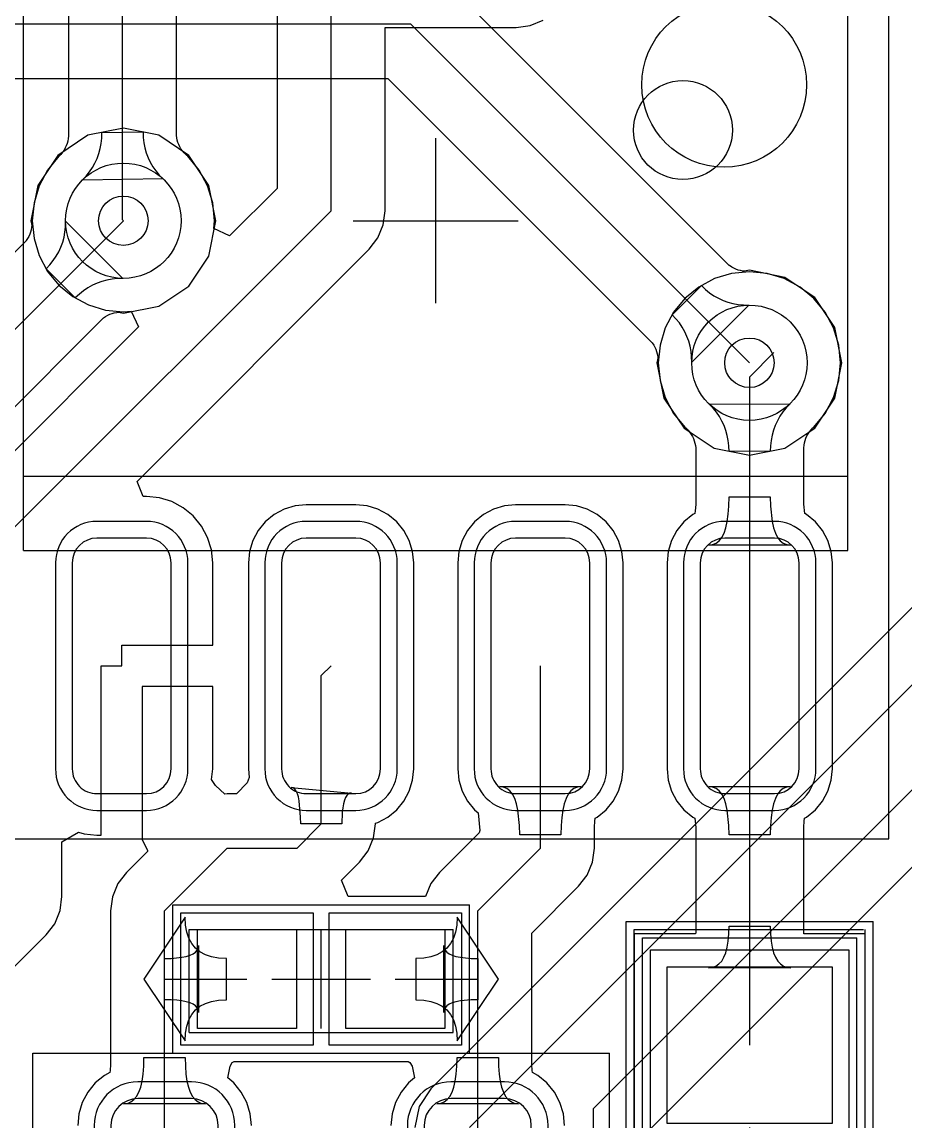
# Model space of a CAD drawing. Header units: millimetres. Extents: x 43 to 5455, y 55 to 5455.
# Drawn here: x 99.69 to 105.04, y 64.33 to 71.01 of the extents above; entities that cross this region are included whole.
import ezdxf

# ---------------------------------------------------------------- set-up
doc = ezdxf.new("R2010")
doc.units = ezdxf.units.MM
for name, color, linetype in [('BottomLayer', 5, 'Continuous'), ('Mechanical14', 56, 'Continuous'), ('Mechanical15', 56, 'Continuous'), ('TopLayer', 1, 'Continuous'), ('TopOverlay', 2, 'Continuous'), ('TopPaste', 8, 'Continuous'), ('TopSolder', 216, 'Continuous'), ('ViaHoleLayer', 16, 'Continuous')]:
    doc.layers.add(name, color=color, linetype=linetype)

# ---------------------------------------------------------------- blocks, each defined once
blk = doc.blocks.new('RESC1005X40N_4')
at = {"layer": 'Mechanical14'}
for p, q in [((-0.8, 0.325), (-0.8, -0.3)), ((0.8, 0.325), (-0.8, 0.325)), ((0.8, 0.325), (0.8, -0.3)), ((0.8, -0.3), (-0.8, -0.3))]:
    blk.add_line(p, q, dxfattribs=at)
at = {"layer": 'Mechanical15'}
for p, q in [((-0.9, 0.45), (-0.9, -0.45)), ((0.9, 0.45), (-0.9, 0.45)), ((0.9, 0.45), (0.9, -0.45)), ((0, 0.3), (0, -0.3)), ((0.3, 0), (-0.3, 0)), ((0.9, -0.45), (-0.9, -0.45))]:
    blk.add_line(p, q, dxfattribs=at)
at = {"layer": 'TopLayer'}
for p, q in [((-0.75, 0.3), (-0.15, 0.3)), ((-0.75, -0.3), (-0.75, 0.3)), ((-0.15, 0.3), (-0.15, -0.3)), ((0.15, 0.3), (0.75, 0.3)), ((0.15, -0.3), (0.15, 0.3)), ((0.75, 0.3), (0.75, -0.3)), ((-0.15, -0.3), (-0.75, -0.3)), ((0.75, -0.3), (0.15, -0.3))]:
    blk.add_line(p, q, dxfattribs=at)
at = {"layer": 'TopPaste'}
for p, q in [((-0.75, 0.3), (-0.15, 0.3)), ((-0.75, -0.3), (-0.75, 0.3)), ((-0.15, 0.3), (-0.15, -0.3)), ((0.15, 0.3), (0.75, 0.3)), ((0.15, -0.3), (0.15, 0.3)), ((0.75, 0.3), (0.75, -0.3)), ((-0.15, -0.3), (-0.75, -0.3)), ((0.75, -0.3), (0.15, -0.3))]:
    blk.add_line(p, q, dxfattribs=at)
at = {"layer": 'TopSolder'}
for p, q in [((-0.8516, 0.4016), (-0.0484, 0.4016)), ((-0.8516, -0.4016), (-0.8516, 0.4016)), ((-0.0484, 0.4016), (-0.0484, -0.4016)), ((0.0484, 0.4016), (0.8516, 0.4016)), ((0.0484, -0.4016), (0.0484, 0.4016)), ((0.8516, 0.4016), (0.8516, -0.4016)), ((-0.0484, -0.4016), (-0.8516, -0.4016)), ((0.8516, -0.4016), (0.0484, -0.4016))]:
    blk.add_line(p, q, dxfattribs=at)
blk = doc.blocks.new('CAPC1608X87N_19')
at = {"layer": 'Mechanical14'}
for p, q in [((-1.45, -0.65), (-1.45, 0.65)), ((1.45, 0.65), (-1.45, 0.65)), ((1.45, -0.65), (1.45, 0.65)), ((1.45, -0.65), (-1.45, -0.65))]:
    blk.add_line(p, q, dxfattribs=at)
at = {"layer": 'Mechanical15'}
for p, q in [((1.55, 0.75), (-1.55, 0.75)), ((-1.55, -0.75), (-1.55, 0.75)), ((1.55, -0.75), (1.55, 0.75)), ((0, -0.3), (0, 0.3)), ((0.3, 0), (-0.3, 0)), ((1.55, -0.75), (-1.55, -0.75))]:
    blk.add_line(p, q, dxfattribs=at)
at = {"layer": 'TopLayer'}
for p, q in [((-1.275, 0.5), (-0.325, 0.5)), ((-1.275, -0.5), (-1.275, 0.5)), ((-0.325, 0.5), (-0.325, -0.5)), ((0.325, 0.5), (1.275, 0.5)), ((0.325, -0.5), (0.325, 0.5)), ((1.275, 0.5), (1.275, -0.5)), ((-0.325, -0.5), (-1.275, -0.5)), ((1.275, -0.5), (0.325, -0.5))]:
    blk.add_line(p, q, dxfattribs=at)
at = {"layer": 'TopOverlay'}
for p, q in [((1.5, 0.7), (-1.5, 0.7)), ((-1.5, -0.7), (-1.5, 0.69)), ((1.5, -0.69), (1.5, 0.68)), ((1.5, -0.7), (-1.5, -0.7))]:
    blk.add_line(p, q, dxfattribs=at)
at = {"layer": 'TopPaste'}
for p, q in [((-1.275, 0.5), (-0.325, 0.5)), ((-1.275, -0.5), (-1.275, 0.5)), ((-0.325, 0.5), (-0.325, -0.5)), ((0.325, 0.5), (1.275, 0.5)), ((0.325, -0.5), (0.325, 0.5)), ((1.275, 0.5), (1.275, -0.5)), ((-0.325, -0.5), (-1.275, -0.5)), ((1.275, -0.5), (0.325, -0.5))]:
    blk.add_line(p, q, dxfattribs=at)
at = {"layer": 'TopSolder'}
for p, q in [((-1.3766, 0.6016), (-0.2234, 0.6016)), ((-1.3766, -0.6016), (-1.3766, 0.6016)), ((-0.2234, 0.6016), (-0.2234, -0.6016)), ((0.2234, 0.6016), (1.3766, 0.6016)), ((0.2234, -0.6016), (0.2234, 0.6016)), ((1.3766, 0.6016), (1.3766, -0.6016)), ((-0.2234, -0.6016), (-1.3766, -0.6016)), ((1.3766, -0.6016), (0.2234, -0.6016))]:
    blk.add_line(p, q, dxfattribs=at)
blk = doc.blocks.new('SOIC127P600X175_8N_31')
at = {"layer": 'Mechanical14'}
for p, q in [((2, 2.5), (-2, 2.5)), ((2, -2.5), (2, 2.5)), ((2, -2.5), (-2, -2.5))]:
    blk.add_line(p, q, dxfattribs=at)
blk.add_circle((-0.825, 1.75), 0.5, dxfattribs=at)
at = {"layer": 'Mechanical15'}
for p, q in [((3.75, 2.75), (-3.75, 2.75)), ((3.75, -2.75), (3.75, 2.75)), ((0, -0.5), (0, 0.5)), ((0.5, 0), (-0.5, 0))]:
    blk.add_line(p, q, dxfattribs=at)
at = {"layer": 'TopLayer'}
for p, q in [((3.325, 2.205), (2.075, 2.205)), ((1.925, 2.055), (1.925, 1.755)), ((3.475, 1.755), (3.475, 2.055)), ((2.075, 1.605), (3.325, 1.605)), ((3.325, 0.935), (2.075, 0.935)), ((1.925, 0.785), (1.925, 0.485)), ((3.475, 0.485), (3.475, 0.785)), ((2.075, 0.335), (3.325, 0.335)), ((3.325, -0.335), (2.075, -0.335)), ((1.925, -0.485), (1.925, -0.785)), ((3.475, -0.785), (3.475, -0.485)), ((2.075, -0.935), (3.325, -0.935)), ((3.325, -1.605), (2.075, -1.605)), ((1.925, -1.755), (1.925, -2.055)), ((3.475, -2.055), (3.475, -1.755)), ((2.075, -2.205), (3.325, -2.205))]:
    blk.add_line(p, q, dxfattribs=at)
for centre, start, end in [((2.075, 2.055), 90, 180), ((3.325, 2.055), 0, 90), ((2.075, 1.755), 180, 270), ((3.325, 1.755), 270, 0), ((2.075, 0.785), 90, 180), ((3.325, 0.785), 0, 90), ((2.075, 0.485), 180, 270), ((3.325, 0.485), 270, 0), ((2.075, -0.485), 90, 180), ((3.325, -0.485), 0, 90), ((2.075, -0.785), 180, 270), ((3.325, -0.785), 270, 0), ((2.075, -1.755), 90, 180), ((3.325, -1.755), 0, 90), ((2.075, -2.055), 180, 270), ((3.325, -2.055), 270, 0)]:
    blk.add_arc(centre, 0.15, start, end, dxfattribs=at)
at = {"layer": 'TopOverlay'}
for p, q in [((1.55, 2.5), (-1.55, 2.5)), ((1.55, -2.5), (1.55, 2.5)), ((1.55, -2.5), (-1.55, -2.5))]:
    blk.add_line(p, q, dxfattribs=at)
blk.add_circle((-0.55, 1.5), 0.3, dxfattribs=at)
at = {"layer": 'TopPaste'}
for p, q in [((3.325, 2.205), (2.075, 2.205)), ((1.925, 2.055), (1.925, 1.755)), ((3.475, 1.755), (3.475, 2.055)), ((2.075, 1.605), (3.325, 1.605)), ((3.325, 0.935), (2.075, 0.935)), ((1.925, 0.785), (1.925, 0.485)), ((3.475, 0.485), (3.475, 0.785)), ((2.075, 0.335), (3.325, 0.335)), ((3.325, -0.335), (2.075, -0.335)), ((1.925, -0.485), (1.925, -0.785)), ((3.475, -0.785), (3.475, -0.485)), ((2.075, -0.935), (3.325, -0.935)), ((3.325, -1.605), (2.075, -1.605)), ((1.925, -1.755), (1.925, -2.055)), ((3.475, -2.055), (3.475, -1.755)), ((2.075, -2.205), (3.325, -2.205))]:
    blk.add_line(p, q, dxfattribs=at)
for centre, start, end in [((2.075, 2.055), 90, 180), ((3.325, 2.055), 0, 90), ((2.075, 1.755), 180, 270), ((3.325, 1.755), 270, 0), ((2.075, 0.785), 90, 180), ((3.325, 0.785), 0, 90), ((2.075, 0.485), 180, 270), ((3.325, 0.485), 270, 0), ((2.075, -0.485), 90, 180), ((3.325, -0.485), 0, 90), ((2.075, -0.785), 180, 270), ((3.325, -0.785), 270, 0), ((2.075, -1.755), 90, 180), ((3.325, -1.755), 0, 90), ((2.075, -2.055), 180, 270), ((3.325, -2.055), 270, 0)]:
    blk.add_arc(centre, 0.15, start, end, dxfattribs=at)
at = {"layer": 'TopSolder'}
for p, q in [((3.325, 2.3066), (2.075, 2.3066)), ((1.8234, 2.055), (1.8234, 1.755)), ((3.5766, 1.755), (3.5766, 2.055)), ((2.075, 1.5034), (3.325, 1.5034)), ((3.325, 1.0366), (2.075, 1.0366)), ((1.8234, 0.785), (1.8234, 0.485)), ((3.5766, 0.485), (3.5766, 0.785)), ((2.075, 0.2334), (3.325, 0.2334)), ((3.325, -0.2334), (2.075, -0.2334)), ((1.8234, -0.485), (1.8234, -0.785)), ((3.5766, -0.785), (3.5766, -0.485)), ((2.075, -1.0366), (3.325, -1.0366)), ((3.325, -1.5034), (2.075, -1.5034)), ((1.8234, -1.755), (1.8234, -2.055)), ((3.5766, -2.055), (3.5766, -1.755)), ((2.075, -2.3066), (3.325, -2.3066))]:
    blk.add_line(p, q, dxfattribs=at)
for centre, start, end in [((2.075, 2.055), 90, 180), ((3.325, 2.055), 0, 90), ((2.075, 1.755), 180, 270), ((3.325, 1.755), 270, 0), ((2.075, 0.785), 90, 180), ((3.325, 0.785), 0, 90), ((2.075, 0.485), 180, 270), ((3.325, 0.485), 270, 0), ((2.075, -0.485), 90, 180), ((3.325, -0.485), 0, 90), ((2.075, -0.785), 180, 270), ((3.325, -0.785), 270, 0), ((2.075, -1.755), 90, 180), ((3.325, -1.755), 0, 90), ((2.075, -2.055), 180, 270), ((3.325, -2.055), 270, 0)]:
    blk.add_arc(centre, 0.2516, start, end, dxfattribs=at)
blk = doc.blocks.new('SOT95P240X130_3N_35')
at = {"layer": 'Mechanical14'}
for p, q in [((-0.65, -1.45), (-0.65, 1.45)), ((0.65, 1.45), (-0.65, 1.45)), ((-0.65, 0.45), (0.35, 1.45)), ((-0.65, 0.55), (0.25, 1.45)), ((-0.65, 0.65), (0.15, 1.45)), ((-0.65, 0.75), (0.05, 1.45)), ((-0.65, 0.85), (-0.05, 1.45)), ((-0.65, 0.95), (-0.15, 1.45)), ((-0.65, 1.05), (-0.25, 1.45)), ((-0.65, 1.15), (-0.35, 1.45)), ((-0.65, 1.25), (-0.45, 1.45)), ((-0.65, 1.35), (-0.55, 1.45)), ((0.65, -1.45), (0.65, 1.45)), ((0.65, -1.45), (-0.65, -1.45))]:
    blk.add_line(p, q, dxfattribs=at)
at = {"layer": 'Mechanical15'}
for p, q in [((-1.95, -1.75), (-1.95, 1.75)), ((1.95, 1.75), (-1.95, 1.75)), ((1.95, -1.75), (1.95, 1.75)), ((0, -0.5), (0, 0.5)), ((0.5, 0), (-0.5, 0)), ((1.95, -1.75), (-1.95, -1.75))]:
    blk.add_line(p, q, dxfattribs=at)
at = {"layer": 'TopLayer'}
for p, q in [((-0.7875, 1.275), (-1.5125, 1.275)), ((-1.675, 1.1125), (-1.675, 0.7875)), ((-0.625, 0.7875), (-0.625, 1.1125)), ((-1.5125, 0.625), (-0.7875, 0.625)), ((1.5125, 0.325), (0.7875, 0.325)), ((0.625, 0.1625), (0.625, -0.1625)), ((1.675, -0.1625), (1.675, 0.1625)), ((0.7875, -0.325), (1.5125, -0.325)), ((-0.7875, -0.625), (-1.5125, -0.625)), ((-1.675, -0.7875), (-1.675, -1.1125)), ((-0.625, -1.1125), (-0.625, -0.7875)), ((-1.5125, -1.275), (-0.7875, -1.275))]:
    blk.add_line(p, q, dxfattribs=at)
for centre, start, end in [((-1.5125, 1.1125), 90, 180), ((-0.7875, 1.1125), 0, 90), ((-1.5125, 0.7875), 180, 270), ((-0.7875, 0.7875), 270, 0), ((0.7875, 0.1625), 90, 180), ((1.5125, 0.1625), 0, 90), ((0.7875, -0.1625), 180, 270), ((1.5125, -0.1625), 270, 0), ((-1.5125, -0.7875), 90, 180), ((-0.7875, -0.7875), 0, 90), ((-1.5125, -1.1125), 180, 270), ((-0.7875, -1.1125), 270, 0)]:
    blk.add_arc(centre, 0.1625, start, end, dxfattribs=at)
at = {"layer": 'TopOverlay'}
for p, q in [((0.3, 1.45), (-0.3, 1.45)), ((-0.3, -1.45), (-0.3, 1.45)), ((0.3, -1.45), (0.3, 1.45)), ((0.3, -1.45), (-0.3, -1.45))]:
    blk.add_line(p, q, dxfattribs=at)
at = {"layer": 'TopPaste'}
for p, q in [((-0.7875, 1.275), (-1.5125, 1.275)), ((-1.675, 1.1125), (-1.675, 0.7875)), ((-0.625, 0.7875), (-0.625, 1.1125)), ((-1.5125, 0.625), (-0.7875, 0.625)), ((1.5125, 0.325), (0.7875, 0.325)), ((0.625, 0.1625), (0.625, -0.1625)), ((1.675, -0.1625), (1.675, 0.1625)), ((0.7875, -0.325), (1.5125, -0.325)), ((-0.7875, -0.625), (-1.5125, -0.625)), ((-1.675, -0.7875), (-1.675, -1.1125)), ((-0.625, -1.1125), (-0.625, -0.7875)), ((-1.5125, -1.275), (-0.7875, -1.275))]:
    blk.add_line(p, q, dxfattribs=at)
for centre, start, end in [((-1.5125, 1.1125), 90, 180), ((-0.7875, 1.1125), 0, 90), ((-1.5125, 0.7875), 180, 270), ((-0.7875, 0.7875), 270, 0), ((0.7875, 0.1625), 90, 180), ((1.5125, 0.1625), 0, 90), ((0.7875, -0.1625), 180, 270), ((1.5125, -0.1625), 270, 0), ((-1.5125, -0.7875), 90, 180), ((-0.7875, -0.7875), 0, 90), ((-1.5125, -1.1125), 180, 270), ((-0.7875, -1.1125), 270, 0)]:
    blk.add_arc(centre, 0.1625, start, end, dxfattribs=at)
at = {"layer": 'TopSolder'}
for p, q in [((-0.7875, 1.3766), (-1.5125, 1.3766)), ((-1.7766, 1.1125), (-1.7766, 0.7875)), ((-0.5234, 0.7875), (-0.5234, 1.1125)), ((-1.5125, 0.5234), (-0.7875, 0.5234)), ((1.5125, 0.4266), (0.7875, 0.4266)), ((0.5234, 0.1625), (0.5234, -0.1625)), ((1.7766, -0.1625), (1.7766, 0.1625)), ((0.7875, -0.4266), (1.5125, -0.4266)), ((-0.7875, -0.5234), (-1.5125, -0.5234)), ((-1.7766, -0.7875), (-1.7766, -1.1125)), ((-0.5234, -1.1125), (-0.5234, -0.7875)), ((-1.5125, -1.3766), (-0.7875, -1.3766))]:
    blk.add_line(p, q, dxfattribs=at)
for centre, start, end in [((-1.5125, 1.1125), 90, 180), ((-0.7875, 1.1125), 0, 90), ((-1.5125, 0.7875), 180, 270), ((-0.7875, 0.7875), 270, 0), ((0.7875, 0.1625), 90, 180), ((1.5125, 0.1625), 0, 90), ((0.7875, -0.1625), 180, 270), ((1.5125, -0.1625), 270, 0), ((-1.5125, -0.7875), 90, 180), ((-0.7875, -0.7875), 0, 90), ((-1.5125, -1.1125), 180, 270), ((-0.7875, -1.1125), 270, 0)]:
    blk.add_arc(centre, 0.2641, start, end, dxfattribs=at)

msp = doc.modelspace()

# ---------------------------------------------------------------- linework, layer by layer
at = {"layer": 'BottomLayer'}
for p, q in [((103.9763, 69.5289), (102.2758, 71.2293)), ((94.805, 70.995), (102.0415, 70.995)), ((102.0415, 70.995), (104.0981, 68.9384)), ((95.3087, 70.6636), (101.9043, 70.6636)), ((101.9043, 70.6636), (103.5077, 69.0603)), ((100.3, 70.3608), (100.0854, 70.3181)), ((100.5146, 70.3181), (100.3, 70.3608)), ((100.0854, 70.3181), (99.9035, 70.1965)), ((100.6965, 70.1965), (100.5146, 70.3181)), ((99.9035, 70.1965), (99.7819, 70.0146)), ((100.8181, 70.0146), (100.6965, 70.1965)), ((99.7819, 70.0146), (99.7392, 69.8)), ((100.8608, 69.8), (100.8181, 70.0146)), ((97.9, 67.4), (100.3, 69.8)), ((99.7392, 69.8), (99.745, 69.7712)), ((99.9491, 69.7634), (99.95, 69.7965)), ((99.95, 69.7965), (100.2965, 69.45)), ((100.8181, 69.5854), (100.8608, 69.8)), ((99.7373, 69.7312), (99.7325, 69.718)), ((99.7411, 69.7451), (99.7373, 69.7312)), ((99.7438, 69.7601), (99.7411, 69.7451)), ((99.745, 69.7712), (99.7438, 69.7601)), ((99.9401, 69.7), (99.9458, 69.7312)), ((99.9458, 69.7312), (99.9491, 69.7634)), ((99.7095, 69.6781), (97.7627, 67.7314)), ((99.7107, 69.6796), (99.7095, 69.6781)), ((99.7194, 69.6925), (99.7107, 69.6796)), ((99.7266, 69.7052), (99.7194, 69.6925)), ((99.7325, 69.718), (99.7266, 69.7052)), ((99.9213, 69.6405), (99.9319, 69.6698)), ((99.9319, 69.6698), (99.9401, 69.7)), ((99.8929, 69.5849), (99.9083, 69.6123)), ((99.9083, 69.6123), (99.9213, 69.6405)), ((99.832, 69.5087), (99.8547, 69.5332)), ((99.8547, 69.5332), (99.875, 69.5586)), ((99.875, 69.5586), (99.8929, 69.5849)), ((100.6965, 69.4035), (100.8181, 69.5854)), ((103.9778, 69.5277), (103.9763, 69.5289)), ((103.9906, 69.519), (103.9778, 69.5277)), ((100.0087, 69.332), (99.832, 69.5087)), ((104.0033, 69.5118), (103.9906, 69.519)), ((104.0161, 69.5059), (104.0033, 69.5118)), ((104.0293, 69.5011), (104.0161, 69.5059)), ((104.0433, 69.4973), (104.0293, 69.5011)), ((104.0582, 69.4946), (104.0433, 69.4973)), ((104.0693, 69.4935), (104.0582, 69.4946)), ((104.0981, 69.4992), (104.0693, 69.4935)), ((104.3127, 69.4565), (104.0981, 69.4992)), ((100.1123, 69.4083), (100.0849, 69.3929)), ((100.1405, 69.4213), (100.1123, 69.4083)), ((100.1698, 69.4319), (100.1405, 69.4213)), ((100.2, 69.4401), (100.1698, 69.4319)), ((100.2312, 69.4458), (100.2, 69.4401)), ((100.2634, 69.4491), (100.2312, 69.4458)), ((100.2965, 69.45), (100.2634, 69.4491)), ((100.5146, 69.2819), (100.6965, 69.4035)), ((103.6301, 69.2297), (103.8069, 69.4064)), ((103.8069, 69.4064), (103.8313, 69.3837)), ((104.4946, 69.3349), (104.3127, 69.4565)), ((100.0332, 69.3547), (100.0087, 69.332)), ((100.0586, 69.375), (100.0332, 69.3547)), ((100.0849, 69.3929), (100.0586, 69.375)), ((103.8313, 69.3837), (103.8567, 69.3634)), ((103.8567, 69.3634), (103.883, 69.3455)), ((103.883, 69.3455), (103.9104, 69.3301)), ((103.9104, 69.3301), (103.9387, 69.3171)), ((104.6162, 69.153), (104.4946, 69.3349)), ((100.3, 69.2392), (100.5146, 69.2819)), ((104.0946, 69.2884), (103.7481, 68.9419)), ((103.9387, 69.3171), (103.9679, 69.3065)), ((103.9679, 69.3065), (103.9982, 69.2983)), ((103.9982, 69.2983), (104.0293, 69.2926)), ((104.0293, 69.2926), (104.0615, 69.2893)), ((104.0615, 69.2893), (104.0946, 69.2884)), ((98.1343, 67.1657), (100.1781, 69.2095)), ((100.1781, 69.2095), (100.1796, 69.2107)), ((100.1796, 69.2107), (100.1925, 69.2194)), ((100.1925, 69.2194), (100.2052, 69.2266)), ((100.2052, 69.2266), (100.218, 69.2325)), ((100.218, 69.2325), (100.2312, 69.2373)), ((100.2312, 69.2373), (100.2451, 69.2411)), ((100.2451, 69.2411), (100.2601, 69.2438)), ((100.2601, 69.2438), (100.2712, 69.245)), ((100.2712, 69.245), (100.3, 69.2392)), ((102.4, 64.3), (107.3, 69.2)), ((103.6528, 69.2052), (103.6301, 69.2297)), ((103.6731, 69.1798), (103.6528, 69.2052)), ((103.691, 69.1535), (103.6731, 69.1798)), ((103.7064, 69.1262), (103.691, 69.1535)), ((104.6589, 68.9384), (104.6162, 69.153)), ((106.7095, 69.0781), (102.1657, 64.5343)), ((103.5077, 69.0603), (103.5088, 69.0588)), ((103.7195, 69.0979), (103.7064, 69.1262)), ((103.7301, 69.0686), (103.7195, 69.0979)), ((103.7382, 69.0384), (103.7301, 69.0686)), ((103.5088, 69.0588), (103.5176, 69.0459)), ((103.5176, 69.0459), (103.5248, 69.0332)), ((103.5248, 69.0332), (103.5306, 69.0204)), ((103.5306, 69.0204), (103.5354, 69.0072)), ((103.5354, 69.0072), (103.5392, 68.9933)), ((103.5392, 68.9933), (103.5419, 68.9783)), ((103.744, 69.0072), (103.7382, 69.0384)), ((103.7473, 68.975), (103.744, 69.0072)), ((103.5431, 68.9672), (103.5373, 68.9384)), ((103.5373, 68.9384), (103.58, 68.7238)), ((103.5419, 68.9783), (103.5431, 68.9672)), ((103.7481, 68.9419), (103.7473, 68.975)), ((104.6162, 68.7238), (104.6589, 68.9384)), ((103.58, 68.7238), (103.7016, 68.5419)), ((104.4946, 68.5419), (104.6162, 68.7238)), ((103.7016, 68.5419), (103.8835, 68.4203)), ((104.3127, 68.4203), (104.4946, 68.5419)), ((103.8835, 68.4203), (104.0981, 68.3776)), ((104.0981, 68.3776), (104.3127, 68.4203)), ((103.1529, 64.4156), (106.0623, 67.325)), ((103.4843, 64.2783), (106.1996, 66.9936)), ((102.1657, 64.5343), (102.0939, 64.4268)), ((102.0939, 64.4268), (102.0686, 64.3)), ((103.1529, 62.5365), (103.1529, 64.4156))]:
    msp.add_line(p, q, dxfattribs=at)
for centre in [(100.3, 69.8), (104.0981, 68.9384)]:
    msp.add_circle(centre, 0.35, dxfattribs=at)
at = {"layer": 'TopLayer'}
for p, q in [((100.295, 69.805), (100.295, 72.495)), ((101.56, 69.86), (101.56, 72.5)), ((99.9672, 71.5208), (99.9672, 70.3137)), ((100.6228, 70.3179), (100.6228, 71.5215)), ((101.2322, 71.5187), (101.2322, 69.9958)), ((102.7684, 70.9834), (102.8474, 71.0161)), ((101.8878, 69.86), (101.8878, 70.9722)), ((101.8878, 70.9722), (102.6835, 70.9722)), ((102.6835, 70.9722), (102.7684, 70.9834)), ((100.1688, 70.3017), (100.17, 70.335)), ((100.17, 70.335), (100.42, 70.3388)), ((100.42, 70.3388), (100.4212, 70.3054)), ((99.9586, 70.2688), (99.9536, 70.2551)), ((99.9626, 70.2835), (99.9586, 70.2688)), ((99.9656, 70.2992), (99.9626, 70.2835)), ((99.9672, 70.3137), (99.9656, 70.2992)), ((100.1593, 70.238), (100.1653, 70.2693)), ((100.1653, 70.2693), (100.1688, 70.3017)), ((100.4212, 70.3054), (100.4249, 70.2731)), ((100.4249, 70.2731), (100.4309, 70.2418)), ((100.6244, 70.3037), (100.6228, 70.3179)), ((100.6274, 70.2885), (100.6244, 70.3037)), ((100.6313, 70.2746), (100.6274, 70.2885)), ((100.6361, 70.2616), (100.6313, 70.2746)), ((100.6421, 70.2492), (100.6361, 70.2616)), ((99.9206, 70.2021), (99.9132, 70.1941)), ((99.9312, 70.2155), (99.9206, 70.2021)), ((99.9401, 70.2286), (99.9312, 70.2155)), ((99.9475, 70.2418), (99.9401, 70.2286)), ((99.9536, 70.2551), (99.9475, 70.2418)), ((100.1404, 70.1783), (100.151, 70.2077)), ((100.151, 70.2077), (100.1593, 70.238)), ((100.4309, 70.2418), (100.4394, 70.2117)), ((100.4394, 70.2117), (100.4504, 70.1826)), ((100.6492, 70.237), (100.6421, 70.2492)), ((100.6579, 70.2248), (100.6492, 70.237)), ((100.6683, 70.2123), (100.6579, 70.2248)), ((100.6829, 70.1973), (100.6683, 70.2123)), ((100.6908, 70.1908), (100.6829, 70.1973)), ((99.9092, 70.1908), (99.8405, 70.107)), ((99.9132, 70.1941), (99.9092, 70.1908)), ((100.1119, 70.1226), (100.1273, 70.15)), ((100.1273, 70.15), (100.1404, 70.1783)), ((100.4504, 70.1826), (100.4637, 70.1546)), ((100.4637, 70.1546), (100.4795, 70.1277)), ((100.4795, 70.1277), (100.4977, 70.1018)), ((100.7595, 70.107), (100.6908, 70.1908)), ((99.8405, 70.107), (99.7894, 70.0115)), ((100.0515, 70.0464), (100.074, 70.0708)), ((100.074, 70.0708), (100.0941, 70.0962)), ((100.0941, 70.0962), (100.1119, 70.1226)), ((100.4977, 70.1018), (100.5183, 70.0771)), ((100.5183, 70.0771), (100.5414, 70.0534)), ((100.8106, 70.0115), (100.7595, 70.107)), ((99.7894, 70.0115), (99.758, 69.9078)), ((100.5414, 70.0534), (100.0515, 70.0464)), ((100.842, 69.9078), (100.8106, 70.0115)), ((101.2322, 69.9958), (100.944, 69.7076)), ((99.758, 69.9078), (99.7473, 69.8)), ((100.8527, 69.8), (100.842, 69.9078)), ((99.6, 67.9), (101.56, 69.86)), ((99.7473, 69.8), (99.758, 69.6922)), ((100.295, 69.805), (100.3, 69.8)), ((100.848, 69.753), (100.8527, 69.8)), ((101.8766, 69.7752), (101.8878, 69.86)), ((100.944, 69.7076), (100.848, 69.753)), ((101.8439, 69.6961), (101.8766, 69.7752)), ((99.758, 69.6922), (99.7894, 69.5885)), ((101.7918, 69.6282), (101.8439, 69.6961)), ((100.3829, 68.2193), (101.7918, 69.6282)), ((99.7894, 69.5885), (99.8405, 69.493)), ((99.8405, 69.493), (99.9092, 69.4092)), ((103.9903, 69.4804), (103.8866, 69.449)), ((104.0981, 69.4911), (103.9903, 69.4804)), ((104.2059, 69.4804), (104.0981, 69.4911)), ((104.3096, 69.449), (104.2059, 69.4804)), ((99.9092, 69.4092), (99.993, 69.3405)), ((103.7911, 69.3979), (103.7073, 69.3292)), ((103.8866, 69.449), (103.7911, 69.3979)), ((104.4052, 69.3979), (104.3096, 69.449)), ((104.4889, 69.3292), (104.4052, 69.3979)), ((99.993, 69.3405), (100.0885, 69.2894)), ((103.7073, 69.3292), (103.6386, 69.2454)), ((104.5576, 69.2454), (104.4889, 69.3292)), ((100.0885, 69.2894), (100.1922, 69.258)), ((100.1922, 69.258), (100.3, 69.2473)), ((100.3, 69.2473), (100.347, 69.252)), ((100.347, 69.252), (100.3924, 69.156)), ((103.6386, 69.2454), (103.5875, 69.1499)), ((104.6087, 69.1499), (104.5576, 69.2454)), ((100.3924, 69.156), (99.5202, 68.2838)), ((103.5875, 69.1499), (103.5561, 69.0462)), ((104.6402, 69.0462), (104.6087, 69.1499)), ((103.5561, 69.0462), (103.5455, 68.9384)), ((104.1, 68.8536), (104.2464, 69)), ((104.6508, 68.9384), (104.6402, 69.0462)), ((103.5455, 68.9384), (103.5561, 68.8306)), ((104.6402, 68.8306), (104.6508, 68.9384)), ((103.5561, 68.8306), (103.5875, 68.7269)), ((104.1, 67.1), (104.1, 68.8536)), ((104.6087, 68.7269), (104.6402, 68.8306)), ((103.5875, 68.7269), (103.6386, 68.6314)), ((104.5576, 68.6314), (104.6087, 68.7269)), ((103.8545, 68.6871), (104.3445, 68.6898)), ((103.8774, 68.6632), (103.8545, 68.6871)), ((103.8979, 68.6383), (103.8774, 68.6632)), ((104.3218, 68.6656), (104.3015, 68.6404)), ((104.3445, 68.6898), (104.3218, 68.6656)), ((103.6386, 68.6314), (103.7073, 68.5476)), ((103.9159, 68.6123), (103.8979, 68.6383)), ((103.9316, 68.5852), (103.9159, 68.6123)), ((104.2835, 68.6142), (104.268, 68.587)), ((104.3015, 68.6404), (104.2835, 68.6142)), ((104.4889, 68.5476), (104.5576, 68.6314)), ((103.7073, 68.5476), (103.7141, 68.5421)), ((103.7141, 68.5421), (103.7264, 68.5293)), ((103.7264, 68.5293), (103.7368, 68.5165)), ((103.9449, 68.5571), (103.9316, 68.5852)), ((103.9557, 68.5279), (103.9449, 68.5571)), ((103.9642, 68.4977), (103.9557, 68.5279)), ((104.2441, 68.5294), (104.2358, 68.4992)), ((104.2549, 68.5587), (104.2441, 68.5294)), ((104.268, 68.587), (104.2549, 68.5587)), ((104.4635, 68.52), (104.474, 68.5331)), ((104.474, 68.5331), (104.4836, 68.5433)), ((104.4836, 68.5433), (104.4889, 68.5476)), ((103.7368, 68.5165), (103.7456, 68.504)), ((103.7456, 68.504), (103.7528, 68.4915)), ((103.7528, 68.4915), (103.7588, 68.4788)), ((103.7588, 68.4788), (103.7637, 68.4655)), ((103.7637, 68.4655), (103.7676, 68.4514)), ((103.9702, 68.4665), (103.9642, 68.4977)), ((103.9738, 68.4341), (103.9702, 68.4665)), ((104.2298, 68.4679), (104.2262, 68.4355)), ((104.2358, 68.4992), (104.2298, 68.4679)), ((104.4324, 68.4533), (104.4363, 68.4677)), ((104.4363, 68.4677), (104.4413, 68.4813)), ((104.4413, 68.4813), (104.4474, 68.4943)), ((104.4474, 68.4943), (104.4547, 68.5071)), ((104.4547, 68.5071), (104.4635, 68.52)), ((103.7676, 68.4514), (103.7706, 68.4361)), ((103.7706, 68.4361), (103.7722, 68.4218)), ((103.7722, 68.4218), (103.7722, 68.0788)), ((103.975, 68.4008), (103.9738, 68.4341)), ((104.225, 68.4022), (103.975, 68.4008)), ((104.2262, 68.4355), (104.225, 68.4022)), ((104.4278, 68.4233), (104.4294, 68.4378)), ((104.4278, 68.0813), (104.4278, 68.4233)), ((104.4294, 68.4378), (104.4324, 68.4533)), ((100.4212, 68.1269), (100.3829, 68.2193)), ((100.44, 68.1269), (100.4212, 68.1269)), ((100.5184, 68.1192), (100.44, 68.1269)), ((100.5938, 68.0963), (100.5184, 68.1192)), ((100.6633, 68.0592), (100.5938, 68.0963)), ((100.7242, 68.0092), (100.6633, 68.0592)), ((101.3414, 68.0699), (101.2754, 68.0499)), ((101.41, 68.0767), (101.3414, 68.0699)), ((101.71, 68.0767), (101.41, 68.0767)), ((101.7786, 68.0699), (101.71, 68.0767)), ((101.8446, 68.0499), (101.7786, 68.0699)), ((102.6114, 68.0699), (102.5454, 68.0499)), ((102.68, 68.0767), (102.6114, 68.0699)), ((102.98, 68.0767), (102.68, 68.0767)), ((103.0486, 68.0699), (102.98, 68.0767)), ((103.1146, 68.0499), (103.0486, 68.0699)), ((103.7722, 68.0788), (103.7694, 68.0411)), ((103.9701, 68.0195), (103.9738, 68.0693)), ((103.9738, 68.0693), (103.975, 68.1248)), ((103.975, 68.1248), (104.225, 68.1248)), ((104.225, 68.1248), (104.2262, 68.0693)), ((104.2262, 68.0693), (104.2361, 67.9757)), ((104.4339, 68.0236), (104.4278, 68.0813)), ((100.7742, 67.9483), (100.7242, 68.0092)), ((101.2146, 68.0174), (101.1613, 67.9737)), ((101.2754, 68.0499), (101.2146, 68.0174)), ((101.9054, 68.0174), (101.8446, 68.0499)), ((101.9587, 67.9737), (101.9054, 68.0174)), ((102.4846, 68.0174), (102.4313, 67.9737)), ((102.5454, 68.0499), (102.4846, 68.0174)), ((103.1754, 68.0174), (103.1146, 68.0499)), ((103.2287, 67.9737), (103.1754, 68.0174)), ((103.7546, 68.0174), (103.7013, 67.9737)), ((103.767, 68.024), (103.7546, 68.0174)), ((103.7694, 68.0411), (103.767, 68.024)), ((103.9639, 67.9757), (103.9701, 68.0195)), ((104.4454, 68.0174), (104.4339, 68.0236)), ((104.4987, 67.9737), (104.4454, 68.0174)), ((100.8113, 67.8788), (100.7742, 67.9483)), ((101.1613, 67.9737), (101.1176, 67.9204)), ((102.0024, 67.9204), (101.9587, 67.9737)), ((102.4313, 67.9737), (102.3876, 67.9204)), ((103.2724, 67.9204), (103.2287, 67.9737)), ((103.7013, 67.9737), (103.6576, 67.9204)), ((103.9442, 67.9055), (103.9553, 67.9377)), ((103.9553, 67.9377), (103.9639, 67.9757)), ((104.2361, 67.9757), (104.2447, 67.9377)), ((104.2447, 67.9377), (104.2558, 67.9055)), ((104.5424, 67.9204), (104.4987, 67.9737)), ((100.8342, 67.8034), (100.8113, 67.8788)), ((101.0851, 67.8596), (101.0651, 67.7936)), ((101.1176, 67.9204), (101.0851, 67.8596)), ((102.0349, 67.8596), (102.0024, 67.9204)), ((102.0549, 67.7936), (102.0349, 67.8596)), ((102.3551, 67.8596), (102.3351, 67.7936)), ((102.3876, 67.9204), (102.3551, 67.8596)), ((103.3049, 67.8596), (103.2724, 67.9204)), ((103.3249, 67.7936), (103.3049, 67.8596)), ((103.6251, 67.8596), (103.6051, 67.7936)), ((103.6576, 67.9204), (103.6251, 67.8596)), ((103.9146, 67.8587), (103.9306, 67.8792)), ((103.9306, 67.8792), (103.9442, 67.9055)), ((104.2558, 67.9055), (104.2694, 67.8792)), ((104.2694, 67.8792), (104.2854, 67.8587)), ((104.5749, 67.8596), (104.5424, 67.9204)), ((104.5949, 67.7936), (104.5749, 67.8596)), ((100.8419, 67.725), (100.8342, 67.8034)), ((101.0651, 67.7936), (101.0583, 67.725)), ((102.0617, 67.725), (102.0549, 67.7936)), ((102.3351, 67.7936), (102.3283, 67.725)), ((103.3317, 67.725), (103.3249, 67.7936)), ((103.6051, 67.7936), (103.5983, 67.725)), ((103.8517, 67.8324), (103.8751, 67.8353)), ((104.3483, 67.8324), (103.8517, 67.8324)), ((103.8751, 67.8353), (103.8961, 67.8441)), ((103.8961, 67.8441), (103.9146, 67.8587)), ((104.2854, 67.8587), (104.3039, 67.8441)), ((104.3039, 67.8441), (104.3249, 67.8353)), ((104.3249, 67.8353), (104.3483, 67.8324)), ((104.6017, 67.725), (104.5949, 67.7936)), ((100.8419, 67.225), (100.8419, 67.725)), ((101.0583, 67.725), (101.0583, 66.475)), ((102.0617, 66.475), (102.0617, 67.725)), ((102.3283, 67.725), (102.3283, 66.475)), ((103.3317, 66.475), (103.3317, 67.725)), ((103.5983, 67.725), (103.5983, 66.475)), ((104.6017, 66.475), (104.6017, 67.725)), ((100.29, 67.1), (100.29, 67.225)), ((100.29, 67.225), (100.8419, 67.225)), ((100.165, 66.0731), (100.165, 67.1)), ((100.165, 67.1), (100.29, 67.1)), ((101.5011, 67.0411), (101.56, 67.1)), ((102.83, 65.995), (102.83, 67.1)), ((104.1, 64.8), (104.1, 67.1)), ((104.1, 67.1), (104.1, 67.1)), ((101.5011, 66.1414), (101.5011, 67.0411)), ((100.8419, 66.975), (100.415, 66.975)), ((100.415, 66.975), (100.415, 66.0471)), ((100.8419, 66.475), (100.8419, 66.975)), ((100.8357, 66.4112), (100.8419, 66.475)), ((101.0583, 66.475), (101.0634, 66.4228)), ((102.0549, 66.4064), (102.0617, 66.475)), ((102.3283, 66.475), (102.3351, 66.4064)), ((103.3249, 66.4064), (103.3317, 66.475)), ((103.5983, 66.475), (103.6051, 66.4064)), ((104.5949, 66.4064), (104.6017, 66.475)), ((100.8588, 66.3737), (100.8357, 66.4112)), ((101.0634, 66.4228), (101.0503, 66.3908)), ((102.0349, 66.3404), (102.0549, 66.4064)), ((102.3351, 66.4064), (102.3551, 66.3404)), ((103.3049, 66.3404), (103.3249, 66.4064)), ((103.6051, 66.4064), (103.6251, 66.3404)), ((104.5749, 66.3404), (104.5949, 66.4064)), ((100.9158, 66.3209), (100.8588, 66.3737)), ((101.0503, 66.3908), (100.9859, 66.3228)), ((101.3299, 66.3595), (101.3191, 66.3627)), ((101.3191, 66.3627), (101.6848, 66.3282)), ((101.3396, 66.3521), (101.3299, 66.3595)), ((101.3482, 66.3405), (101.3396, 66.3521)), ((101.3556, 66.3247), (101.3482, 66.3405)), ((101.3618, 66.3047), (101.3556, 66.3247)), ((101.6737, 66.3273), (101.6637, 66.3225)), ((101.6848, 66.3282), (101.6737, 66.3273)), ((102.0024, 66.2796), (102.0349, 66.3404)), ((102.3551, 66.3404), (102.3876, 66.2796)), ((102.6051, 66.3647), (102.5817, 66.3676)), ((102.5817, 66.3676), (103.0783, 66.3676)), ((102.6261, 66.3559), (102.6051, 66.3647)), ((102.6446, 66.3413), (102.6261, 66.3559)), ((102.6606, 66.3208), (102.6446, 66.3413)), ((103.0154, 66.3413), (102.9994, 66.3208)), ((103.0339, 66.3559), (103.0154, 66.3413)), ((103.0549, 66.3647), (103.0339, 66.3559)), ((103.0783, 66.3676), (103.0549, 66.3647)), ((103.2724, 66.2796), (103.3049, 66.3404)), ((103.6251, 66.3404), (103.6576, 66.2796)), ((103.8751, 66.3647), (103.8517, 66.3676)), ((103.8517, 66.3676), (104.3483, 66.3676)), ((103.8961, 66.3559), (103.8751, 66.3647)), ((103.9146, 66.3413), (103.8961, 66.3559)), ((103.9306, 66.3208), (103.9146, 66.3413)), ((104.2854, 66.3413), (104.2694, 66.3208)), ((104.3039, 66.3559), (104.2854, 66.3413)), ((104.3249, 66.3647), (104.3039, 66.3559)), ((104.3483, 66.3676), (104.3249, 66.3647)), ((104.5424, 66.2796), (104.5749, 66.3404)), ((100.93, 66.3228), (100.9158, 66.3209)), ((100.9859, 66.3228), (100.93, 66.3228)), ((101.367, 66.2805), (101.3618, 66.3047)), ((101.3755, 66.1825), (101.367, 66.2805)), ((101.6355, 66.2636), (101.6314, 66.239)), ((101.6408, 66.2843), (101.6355, 66.2636)), ((101.6472, 66.301), (101.6408, 66.2843)), ((101.6549, 66.3137), (101.6472, 66.301)), ((101.6637, 66.3225), (101.6549, 66.3137)), ((101.9587, 66.2263), (102.0024, 66.2796)), ((102.3876, 66.2796), (102.4313, 66.2263)), ((102.6742, 66.2945), (102.6606, 66.3208)), ((102.6853, 66.2623), (102.6742, 66.2945)), ((102.6939, 66.2243), (102.6853, 66.2623)), ((102.9747, 66.2623), (102.9661, 66.2243)), ((102.9858, 66.2945), (102.9747, 66.2623)), ((102.9994, 66.3208), (102.9858, 66.2945)), ((103.2287, 66.2263), (103.2724, 66.2796)), ((103.6576, 66.2796), (103.7013, 66.2263)), ((103.9442, 66.2945), (103.9306, 66.3208)), ((103.9553, 66.2623), (103.9442, 66.2945)), ((103.9639, 66.2243), (103.9553, 66.2623)), ((104.2447, 66.2623), (104.2361, 66.2243)), ((104.2558, 66.2945), (104.2447, 66.2623)), ((104.2694, 66.3208), (104.2558, 66.2945)), ((104.4987, 66.2263), (104.5424, 66.2796)), ((101.6284, 66.2105), (101.6261, 66.1414)), ((101.6314, 66.239), (101.6284, 66.2105)), ((101.9054, 66.1826), (101.9587, 66.2263)), ((102.4313, 66.2263), (102.452, 66.2093)), ((102.452, 66.2093), (102.4628, 66.1023)), ((102.7038, 66.1307), (102.6939, 66.2243)), ((102.9661, 66.2243), (102.9599, 66.1805)), ((103.1754, 66.1826), (103.2287, 66.2263)), ((103.7013, 66.2263), (103.7546, 66.1826)), ((103.9738, 66.1307), (103.9639, 66.2243)), ((104.2361, 66.2243), (104.2299, 66.1805)), ((104.4454, 66.1826), (104.4987, 66.2263)), ((101.3546, 65.995), (101.5011, 66.1414)), ((101.3761, 66.1414), (101.3755, 66.1825)), ((101.6261, 66.1414), (101.3761, 66.1414)), ((101.8177, 66.0566), (101.8289, 66.1414)), ((101.8289, 66.1453), (101.8446, 66.1501)), ((101.8289, 66.1414), (101.8289, 66.1453)), ((101.8446, 66.1501), (101.9054, 66.1826)), ((102.705, 66.0752), (102.7038, 66.1307)), ((102.9562, 66.1307), (102.955, 66.0752)), ((102.9599, 66.1805), (102.9562, 66.1307)), ((103.1578, 66.1212), (103.1606, 66.1589)), ((103.1606, 66.1589), (103.163, 66.176)), ((103.163, 66.176), (103.1754, 66.1826)), ((103.7546, 66.1826), (103.7661, 66.1764)), ((103.7661, 66.1764), (103.7722, 66.1187)), ((103.975, 66.0752), (103.9738, 66.1307)), ((104.2262, 66.1307), (104.225, 66.0752)), ((104.2299, 66.1805), (104.2262, 66.1307)), ((104.4278, 66.1212), (104.4306, 66.1589)), ((104.4306, 66.1589), (104.433, 66.176)), ((104.433, 66.176), (104.4454, 66.1826)), ((99.9278, 66.0321), (100.0278, 66.091)), ((100.0278, 66.091), (100.0616, 66.0808)), ((100.0616, 66.0808), (100.14, 66.0731)), ((100.14, 66.0731), (100.165, 66.0731)), ((102.4587, 66.0873), (102.2182, 65.8468)), ((102.4628, 66.1023), (102.4587, 66.0873)), ((102.955, 66.0752), (102.705, 66.0752)), ((103.1578, 65.995), (103.1578, 66.1212)), ((103.7722, 66.1187), (103.7722, 65.4846)), ((104.225, 66.0752), (103.975, 66.0752)), ((104.4278, 65.4846), (104.4278, 66.1212)), ((99.9278, 65.7), (99.9278, 66.0321)), ((100.415, 66.0471), (100.4457, 65.9804)), ((100.55, 65.615), (100.93, 65.995)), ((100.93, 65.995), (101.3546, 65.995)), ((101.785, 65.9775), (101.8177, 66.0566)), ((102.45, 65.615), (102.83, 65.995)), ((103.1466, 65.9102), (103.1578, 65.995)), ((100.4461, 65.9747), (100.3182, 65.8468)), ((100.4457, 65.9804), (100.4461, 65.9747)), ((101.7329, 65.9097), (101.785, 65.9775)), ((101.6232, 65.8), (101.7329, 65.9097)), ((103.1139, 65.8311), (103.1466, 65.9102)), ((100.3182, 65.8468), (100.2661, 65.7789)), ((101.6646, 65.7), (101.6232, 65.8)), ((102.2182, 65.8468), (102.1661, 65.7789)), ((103.0618, 65.7632), (103.1139, 65.8311)), ((100.2661, 65.7789), (100.2334, 65.6998)), ((102.1661, 65.7789), (102.1334, 65.7)), ((102.7778, 65.4792), (103.0618, 65.7632)), ((99.9166, 65.6152), (99.9278, 65.7)), ((100.2334, 65.6998), (100.2222, 65.615)), ((102.1334, 65.7), (101.6646, 65.7)), ((99.8839, 65.5361), (99.9166, 65.6152)), ((100.2222, 65.615), (100.2222, 64.6813)), ((100.55, 65.2), (100.55, 65.615)), ((102.45, 65.2), (102.45, 65.615)), ((99.8318, 65.4682), (99.8839, 65.5361)), ((100.675, 65.575), (100.425, 65.2)), ((100.6775, 65.5275), (100.675, 65.575)), ((100.685, 65.485), (100.6775, 65.5275)), ((102.3225, 65.5275), (102.315, 65.485)), ((102.325, 65.575), (102.3225, 65.5275)), ((102.575, 65.2), (102.325, 65.575)), ((99.6068, 65.2432), (99.8318, 65.4682)), ((100.6975, 65.4475), (100.685, 65.485)), ((102.315, 65.485), (102.3025, 65.4475)), ((102.7778, 64.6813), (102.7778, 65.4792)), ((103.7714, 65.475), (103.4, 65.475)), ((103.4, 65.475), (103.4, 64.125)), ((103.7722, 65.4846), (103.7714, 65.475)), ((103.97, 65.4309), (103.9737, 65.4739)), ((103.9737, 65.4739), (103.975, 65.522)), ((103.975, 65.522), (104.225, 65.522)), ((104.225, 65.522), (104.2262, 65.4739)), ((104.2262, 65.4739), (104.23, 65.4309)), ((104.4286, 65.475), (104.4278, 65.4846)), ((104.8, 65.475), (104.4286, 65.475)), ((104.8, 64.125), (104.8, 65.475)), ((100.715, 65.415), (100.6975, 65.4475)), ((100.7375, 65.3875), (100.715, 65.415)), ((100.754, 65.3882), (100.7561, 65.403)), ((100.7561, 65.403), (100.7561, 64.9969)), ((102.2439, 64.9969), (102.2439, 65.403)), ((102.2439, 65.403), (102.246, 65.3882)), ((102.285, 65.415), (102.2625, 65.3875)), ((102.3025, 65.4475), (102.285, 65.415)), ((103.955, 65.36), (103.9637, 65.3929)), ((103.9637, 65.3929), (103.97, 65.4309)), ((104.23, 65.4309), (104.2362, 65.3929)), ((104.2362, 65.3929), (104.245, 65.36)), ((100.55, 65.325), (100.5892, 65.3258)), ((100.55, 65.075), (100.55, 65.325)), ((100.5892, 65.3258), (100.6551, 65.332)), ((100.6551, 65.332), (100.6819, 65.3375)), ((100.6819, 65.3375), (100.7046, 65.3445)), ((100.7046, 65.3445), (100.7231, 65.3531)), ((100.7231, 65.3531), (100.7375, 65.3632)), ((100.765, 65.365), (100.7375, 65.3875)), ((100.7375, 65.3632), (100.7479, 65.375)), ((100.7479, 65.375), (100.754, 65.3882)), ((100.7975, 65.3475), (100.765, 65.365)), ((100.835, 65.335), (100.7975, 65.3475)), ((100.8775, 65.3275), (100.835, 65.335)), ((100.925, 65.325), (100.8775, 65.3275)), ((100.925, 65.075), (100.925, 65.325)), ((102.1225, 65.3275), (102.075, 65.325)), ((102.075, 65.325), (102.075, 65.075)), ((102.165, 65.335), (102.1225, 65.3275)), ((102.2025, 65.3475), (102.165, 65.335)), ((102.235, 65.365), (102.2025, 65.3475)), ((102.2625, 65.3875), (102.235, 65.365)), ((102.246, 65.3882), (102.2521, 65.375)), ((102.2521, 65.375), (102.2625, 65.3632)), ((102.2625, 65.3632), (102.2769, 65.3531)), ((102.2769, 65.3531), (102.2954, 65.3445)), ((102.2954, 65.3445), (102.3181, 65.3375)), ((102.3181, 65.3375), (102.3449, 65.332)), ((102.3449, 65.332), (102.3758, 65.3281)), ((102.3758, 65.3281), (102.4108, 65.3258)), ((102.4108, 65.3258), (102.45, 65.325)), ((102.45, 65.325), (102.45, 65.075)), ((103.93, 65.3094), (103.9437, 65.3322)), ((103.9437, 65.3322), (103.955, 65.36)), ((104.245, 65.36), (104.2562, 65.3322)), ((104.2562, 65.3322), (104.27, 65.3094)), ((103.85, 65.2689), (103.8737, 65.2714)), ((104.35, 65.2689), (103.85, 65.2689)), ((103.8737, 65.2714), (103.895, 65.279)), ((103.895, 65.279), (103.9137, 65.2917)), ((103.9137, 65.2917), (103.93, 65.3094)), ((104.27, 65.3094), (104.2862, 65.2917)), ((104.2862, 65.2917), (104.305, 65.279)), ((104.305, 65.279), (104.3262, 65.2714)), ((104.3262, 65.2714), (104.35, 65.2689)), ((100.425, 65.2), (100.425, 65.2)), ((100.425, 65.2), (100.425, 65.2)), ((100.425, 65.2), (100.425, 65.2)), ((100.425, 65.2), (100.425, 65.2)), ((100.425, 65.2), (100.425, 65.2)), ((100.425, 65.2), (100.425, 65.2)), ((100.425, 65.2), (100.425, 65.2)), ((100.425, 65.2), (100.425, 65.2)), ((100.425, 65.2), (100.425, 65.2)), ((100.425, 65.2), (100.425, 65.2)), ((100.425, 65.2), (100.675, 64.825)), ((100.55, 63.95), (100.55, 65.2)), ((100.55, 65.2), (101.05, 65.2)), ((101.95, 65.2), (102.45, 65.2)), ((102.325, 64.825), (102.575, 65.2)), ((102.45, 63.95), (102.45, 65.2)), ((102.575, 65.2), (102.575, 65.2)), ((102.575, 65.2), (102.575, 65.2)), ((102.575, 65.2), (102.575, 65.2)), ((102.575, 65.2), (102.575, 65.2)), ((102.575, 65.2), (102.575, 65.2)), ((102.575, 65.2), (102.575, 65.2)), ((102.575, 65.2), (102.575, 65.2)), ((102.575, 65.2), (102.575, 65.2)), ((102.575, 65.2), (102.575, 65.2)), ((100.5892, 65.0742), (100.55, 65.075)), ((100.6242, 65.0719), (100.5892, 65.0742)), ((100.6551, 65.068), (100.6242, 65.0719)), ((100.6819, 65.0625), (100.6551, 65.068)), ((100.7046, 65.0555), (100.6819, 65.0625)), ((100.7975, 65.0525), (100.835, 65.065)), ((100.835, 65.065), (100.8775, 65.0725)), ((100.8775, 65.0725), (100.925, 65.075)), ((102.075, 65.075), (102.1225, 65.0725)), ((102.1225, 65.0725), (102.165, 65.065)), ((102.165, 65.065), (102.2025, 65.0525)), ((102.3181, 65.0625), (102.2954, 65.0555)), ((102.3449, 65.068), (102.3181, 65.0625)), ((102.4108, 65.0742), (102.3449, 65.068)), ((102.45, 65.075), (102.4108, 65.0742)), ((100.7231, 65.0469), (100.7046, 65.0555)), ((100.715, 64.985), (100.7375, 65.0125)), ((100.7375, 65.0368), (100.7231, 65.0469)), ((100.7479, 65.025), (100.7375, 65.0368)), ((100.7375, 65.0125), (100.765, 65.035)), ((100.754, 65.0118), (100.7479, 65.025)), ((100.7561, 64.9969), (100.754, 65.0118)), ((100.765, 65.035), (100.7975, 65.0525)), ((102.2025, 65.0525), (102.235, 65.035)), ((102.235, 65.035), (102.2625, 65.0125)), ((102.246, 65.0118), (102.2439, 64.9969)), ((102.2521, 65.025), (102.246, 65.0118)), ((102.2625, 65.0368), (102.2521, 65.025)), ((102.2769, 65.0469), (102.2625, 65.0368)), ((102.2625, 65.0125), (102.285, 64.985)), ((102.2954, 65.0555), (102.2769, 65.0469)), ((100.685, 64.915), (100.6975, 64.9525)), ((100.6975, 64.9525), (100.715, 64.985)), ((102.285, 64.985), (102.3025, 64.9525)), ((102.3025, 64.9525), (102.315, 64.915)), ((100.675, 64.825), (100.6775, 64.8725)), ((100.6775, 64.8725), (100.685, 64.915)), ((102.315, 64.915), (102.3225, 64.8725)), ((102.3225, 64.8725), (102.325, 64.825)), ((104.1, 64.8), (104.1, 64.8)), ((100.4238, 64.6715), (100.425, 64.7251)), ((100.425, 64.7251), (100.675, 64.7251)), ((100.675, 64.7251), (100.6762, 64.6715)), ((102.3238, 64.6715), (102.325, 64.7251)), ((102.325, 64.7251), (102.575, 64.7251)), ((102.575, 64.7251), (102.5762, 64.6715)), ((100.2222, 64.6813), (100.2195, 64.646)), ((100.4201, 64.6236), (100.4238, 64.6715)), ((100.6762, 64.6715), (100.6799, 64.6236)), ((100.9336, 64.6), (100.9484, 64.672)), ((100.9484, 64.672), (100.9612, 64.6937)), ((100.9612, 64.6937), (100.9719, 64.7)), ((100.9719, 64.7), (102.0281, 64.7)), ((102.0281, 64.7), (102.0388, 64.6937)), ((102.0388, 64.6937), (102.0516, 64.672)), ((102.0516, 64.672), (102.0664, 64.6)), ((102.3201, 64.6236), (102.3238, 64.6715)), ((102.5762, 64.6715), (102.5799, 64.6236)), ((102.7805, 64.646), (102.7778, 64.6813)), ((100.1851, 64.6154), (100.1299, 64.5701)), ((100.2175, 64.6327), (100.1851, 64.6154)), ((100.2195, 64.646), (100.2175, 64.6327)), ((100.4139, 64.5814), (100.4201, 64.6236)), ((100.6799, 64.6236), (100.6861, 64.5814)), ((100.9701, 64.5701), (100.9336, 64.6)), ((102.0664, 64.6), (102.0299, 64.5701)), ((102.3139, 64.5814), (102.3201, 64.6236)), ((102.5799, 64.6236), (102.5861, 64.5814)), ((102.7825, 64.6327), (102.7805, 64.646)), ((102.8149, 64.6154), (102.7825, 64.6327)), ((102.8701, 64.5701), (102.8149, 64.6154)), ((100.1299, 64.5701), (100.0846, 64.5149)), ((100.3942, 64.5137), (100.4053, 64.5447)), ((100.4053, 64.5447), (100.4139, 64.5814)), ((100.6861, 64.5814), (100.6947, 64.5447)), ((100.6947, 64.5447), (100.7058, 64.5137)), ((101.0154, 64.5149), (100.9701, 64.5701)), ((102.0299, 64.5701), (101.9846, 64.5149)), ((102.2942, 64.5137), (102.3053, 64.5447)), ((102.3053, 64.5447), (102.3139, 64.5814)), ((102.5861, 64.5814), (102.5947, 64.5447)), ((102.5947, 64.5447), (102.6058, 64.5137)), ((102.9154, 64.5149), (102.8701, 64.5701)), ((100.0846, 64.5149), (100.051, 64.4519)), ((100.3461, 64.4545), (100.3646, 64.4686)), ((100.3646, 64.4686), (100.3806, 64.4884)), ((100.3806, 64.4884), (100.3942, 64.5137)), ((100.7058, 64.5137), (100.7194, 64.4884)), ((100.7194, 64.4884), (100.7354, 64.4686)), ((100.7354, 64.4686), (100.7539, 64.4545)), ((101.049, 64.4519), (101.0154, 64.5149)), ((101.9846, 64.5149), (101.951, 64.4519)), ((102.2461, 64.4545), (102.2646, 64.4686)), ((102.2646, 64.4686), (102.2806, 64.4884)), ((102.2806, 64.4884), (102.2942, 64.5137)), ((102.6058, 64.5137), (102.6194, 64.4884)), ((102.6194, 64.4884), (102.6354, 64.4686)), ((102.6354, 64.4686), (102.6539, 64.4545)), ((102.949, 64.4519), (102.9154, 64.5149)), ((100.051, 64.4519), (100.0302, 64.3836)), ((100.3017, 64.4433), (100.3251, 64.4461)), ((100.7983, 64.4433), (100.3017, 64.4433)), ((100.3251, 64.4461), (100.3461, 64.4545)), ((100.7539, 64.4545), (100.7749, 64.4461)), ((100.7749, 64.4461), (100.7983, 64.4433)), ((101.0698, 64.3836), (101.049, 64.4519)), ((101.951, 64.4519), (101.9302, 64.3836)), ((102.2017, 64.4433), (102.2251, 64.4461)), ((102.6983, 64.4433), (102.2017, 64.4433)), ((102.2251, 64.4461), (102.2461, 64.4545)), ((102.6539, 64.4545), (102.6749, 64.4461)), ((102.6749, 64.4461), (102.6983, 64.4433)), ((102.9698, 64.3836), (102.949, 64.4519)), ((100.0302, 64.3836), (100.0232, 64.3125)), ((101.0768, 64.3125), (101.0698, 64.3836)), ((101.9302, 64.3836), (101.9232, 64.3125)), ((102.9768, 64.3125), (102.9698, 64.3836))]:
    msp.add_line(p, q, dxfattribs=at)
for centre in [(100.3, 69.8), (104.0981, 68.9384)]:
    msp.add_circle(centre, 0.35, dxfattribs=at)
at = {"layer": 'ViaHoleLayer'}
for centre in [(100.3, 69.8), (104.0981, 68.9384)]:
    msp.add_circle(centre, 0.15, dxfattribs=at)

# ---------------------------------------------------------------- block references
for name, p, rotation in [('SOIC127P600X175_8N_31', (102.195, 69.8), 270), ('RESC1005X40N_4', (101.5, 65.2), 180), ('CAPC1608X87N_19', (104.1, 64), 270), ('SOT95P240X130_3N_35', (101.5, 62.8), 270)]:
    msp.add_blockref(name, p, dxfattribs=dict(rotation=rotation))

doc.saveas('drawing.dxf')
